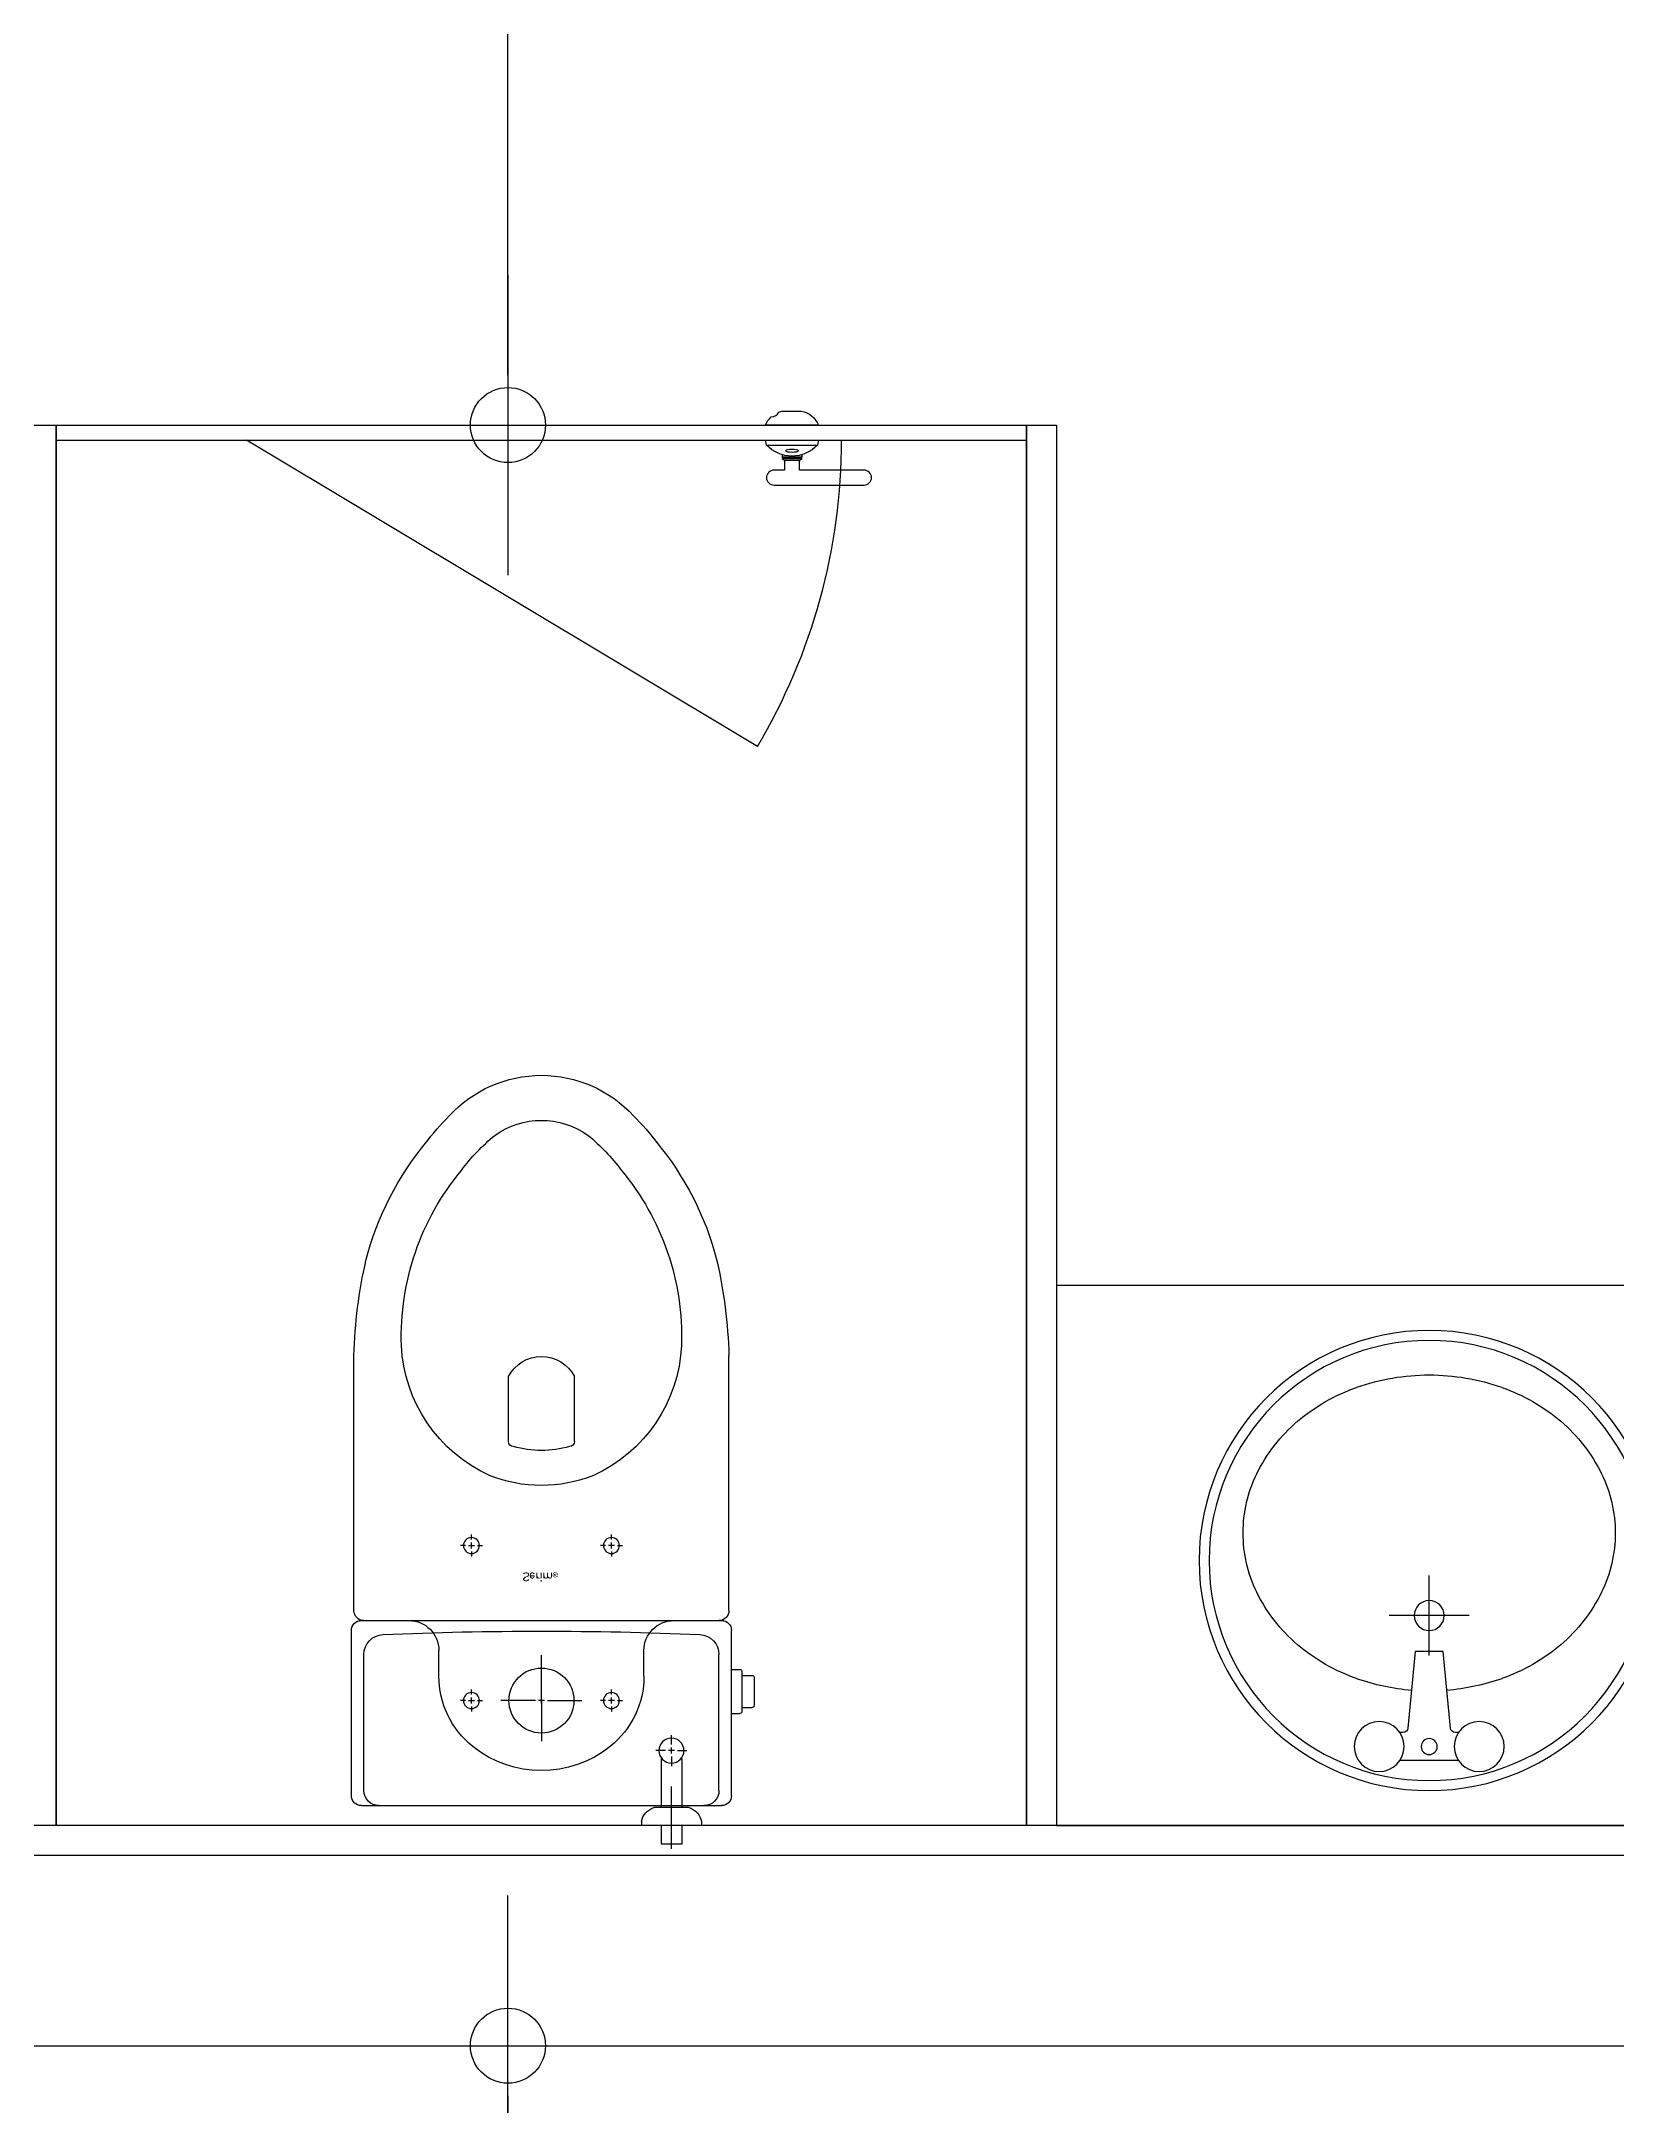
# Model space of a CAD drawing. Header units: millimetres. Extents: x 13515 to 183937, y -33900 to -660.
# Drawn here: x 121747.04 to 121771.69, y -19436.96 to -19404.66 of the extents above; entities that cross this region are included whole.
import ezdxf

# ---------------------------------------------------------------- set-up
doc = ezdxf.new("R2010")
doc.units = ezdxf.units.MM
doc.header["$LTSCALE"] = 100
doc.header["$MEASUREMENT"] = 0
doc.header["$PDSIZE"] = -10
doc.layers.get('0').update_dxf_attribs({"linetype": 'CONTINUOUS'})
doc.layers.get('Defpoints').update_dxf_attribs({"color": 171, "linetype": 'CONTINUOUS'})
doc.layers.add('ELE9', color=9, linetype='CONTINUOUS')
doc.layers.add('TOI', color=12, linetype='CONTINUOUS')
doc.styles.add('CGS', font='cgse', dxfattribs={"bigfont": 'cgs'})
doc.styles.add('DIM', font='txt.shx', dxfattribs={"height": 30})
doc.dimstyles.new('NDIM 1200', dxfattribs={"dimscale": 75, "dimtxt": 3, "dimasz": 1, "dimexe": 2, "dimexo": 2, "dimgap": 1, "dimtad": 1, "dimdec": 0, "dimdsep": 46, "dimtxsty": 'CGS', "dimblk": 'DOT0', "dimcen": 1, "dimdle": 8, "dimclrd": 256, "dimclre": 256, "dimclrt": 256, "dimadec": 0, "dimazin": 0, "dimtfac": 1, "dimtdec": 0, "dimtix": 1, "dimtmove": 2, "dimatfit": 3, "dimldrblk": 'DOT0', "dimfxl": 1, "dimtolj": 1, "dimtzin": 0, "dimlwd": -1, "dimlwe": -1, "dimarcsym": 0})

# ---------------------------------------------------------------- blocks, each defined once
blk = doc.blocks.new('A$C3F015CE3')
at = {"layer": 'TOI'}
for p, q in [((354.8, 750), (354.8, 768.6)), ((375.3, 768.6), (354.8, 768.6)), ((365, 773.2), (365, 710.9)), ((375.3, 750), (375.3, 768.6)), ((335, 746), (335, 750)), ((395, 746), (395, 750)), ((55, 730), (415, 730)), ((382.6, 732), (347.4, 732)), ((354.8, 683), (354.8, 732)), ((375.3, 683), (375.3, 732)), ((45, 720), (45, 555)), ((57.5, 715), (57.5, 579)), ((412.5, 715), (412.5, 579)), ((425, 720), (425, 555)), ((365, 681), (365, 690.5)), ((365, 681), (365, 690.5)), ((235, 631), (235, 665.5)), ((235, 626), (235, 660.5)), ((359, 675), (349.5, 675)), ((359, 675), (349.5, 675)), ((368, 675), (362, 675)), ((368, 675), (362, 675)), ((365, 678), (365, 672)), ((365, 678), (365, 672)), ((365, 669), (365, 659.5)), ((365, 669), (365, 659.5)), ((371, 675), (380.5, 675)), ((371, 675), (380.5, 675)), ((159, 625), (154, 625)), ((162, 625), (168, 625)), ((165, 631), (165, 636)), ((165, 628), (165, 622)), ((171, 625), (176, 625)), ((229, 625), (194.5, 625)), ((238, 625), (232, 625)), ((235, 628), (235, 622)), ((235, 623), (235, 617)), ((241, 625), (275.5, 625)), ((299, 625), (294, 625)), ((308, 625), (302, 625)), ((305, 631), (305, 636)), ((305, 628), (305, 622)), ((311, 625), (316, 625)), ((425, 637.9), (433.5, 637.9)), ((435.5, 595.9), (435.5, 635.9)), ((435.5, 631.9), (445.8, 631.9)), ((447.8, 601.9), (447.8, 629.9)), ((132.5, 600.6), (132.5, 575)), ((165, 619), (165, 614)), ((235, 619), (235, 584.5)), ((235, 614), (235, 579.5)), ((305, 619), (305, 614)), ((337.5, 600.6), (337.5, 575)), ((435.5, 599.9), (445.8, 599.9)), ((425, 593.9), (433.5, 593.9)), ((52.5, 545), (417.5, 545)), ((55, 545), (415, 545)), ((47.5, 535), (47.5, 280)), ((422.5, 535), (422.5, 280)), ((165, 476), (165, 481)), ((305, 476), (305, 481)), ((159, 470), (154, 470)), ((162, 470), (168, 470)), ((165, 473), (165, 467)), ((165, 464), (165, 459)), ((171, 470), (176, 470)), ((299, 470), (294, 470)), ((308, 470), (302, 470)), ((305, 473), (305, 467)), ((305, 464), (305, 459)), ((311, 470), (316, 470)), ((202, 366), (202, 301)), ((268, 366), (268, 301))]:
    blk.add_line(p, q, dxfattribs=at)
for centre, radius in [((365, 675), 12.5), ((165, 625), 8), ((305, 625), 8), ((165, 470), 8), ((305, 470), 8)]:
    blk.add_circle(centre, radius, dxfattribs=at)
for centre, radius, start, end in [((352.4, 748.9), 17.6, 189.469, 253.5331), ((377.6, 748.9), 17.6, 286.4669, 350.531), ((55, 720), 10, 90, 180), ((72.5, 715), 15, 90, 180), ((397.5, 715), 15, 0, 90), ((415, 720), 10, 0, 90), ((235, 585), 110, 51.3178, 128.6822), ((222.5, 600.6), 90, 128.6822, 180), ((247.5, 600.6), 90, 0, 51.3178), ((235, 625), 32.5, 90, 270), ((235, 625), 32.5, 270, 90), ((433.5, 635.9), 2, 0, 90), ((445.8, 629.9), 2, 0, 90), ((445.8, 601.9), 2, 270, 0), ((77.5, 579), 20, 180, 267.4985), ((392.5, 579), 20, 272.5015, 0), ((433.5, 595.9), 2, 270, 0), ((233.8, 4155.6), 3600, 267.4985, 270.0199), ((102.5, 575), 30, 270, 0), ((236.3, 4155.6), 3600, 269.9801, 272.5015), ((367.5, 575), 30, 180, 270), ((55, 555), 10, 180, 270), ((57.5, 535), 10, 90, 180), ((412.5, 535), 10, 0, 90), ((415, 555), 10, 270, 0), ((244.9, 263.3), 150, 114.336, 177.4508), ((235, 270), 140, 68.2132, 111.7868), ((225.1, 263.3), 150, 2.5492, 65.664), ((235, 274.4), 100.6, 73.8382, 106.1618), ((207, 366), 5, 90, 180), ((263, 366), 5, 0, 90), ((235, 318.2), 37.2, 207.5632, 332.4368), ((547.3, 295.1), 500, 181.7364, 192.7267), ((354.9, 261.3), 260, 178.084, 219.7652), ((115.1, 261.3), 260, 320.2348, 1.916), ((-77.3, 295.1), 500, 347.2733, 358.2636), ((354.9, 261.3), 305, 194.4886, 219.7652), ((115.1, 261.3), 305, 320.2348, 345.5114), ((315.4, 214.5), 200, 216.6852, 230.5715), ((154.6, 214.5), 200, 309.4285, 323.3148), ((315.4, 214.5), 245, 216.6852, 225.2345), ((154.6, 214.5), 245, 314.7655, 323.3148), ((235, 125), 80, 234.3409, 305.6591), ((235, 125), 125, 222.5102, 317.4898)]:
    blk.add_arc(centre, radius, start, end, dxfattribs=at)
at = {"layer": 'TOI', "style": 'DIM'}
for s, height, p in [('S', 8, (216.2, 497.2)), ('erim', 8, (222.7, 497.2)), ('㉿', 4, (246, 497.2))]:
    blk.add_text(s, height=height, dxfattribs=at).set_placement(p)
blk = doc.blocks.new('A$C154D126E')
at = {"layer": 'TOI'}
for p, q in [((259.3, 430), (200.7, 430)), ((203.8, 402), (200.7, 402)), ((216, 321), (208.8, 397.5)), ((251.2, 397.5), (244, 321)), ((259.3, 402), (256.2, 402)), ((244, 321), (216, 321)), ((230, 325), (230, 245)), ((270, 285), (190, 285))]:
    blk.add_line(p, q, dxfattribs=at)
for centre, radius in [((230, 230), 230), ((230, 230), 220), ((180, 416), 25), ((280, 416), 25), ((230, 416), 8), ((230, 285), 15)]:
    blk.add_circle(centre, radius, dxfattribs=at)
for centre, radius, start, end in [((203.8, 397), 5, 5.3909, 90), ((256.2, 397), 5, 90, 174.6091), ((230, 142.1), 218.4, 94.6377, 109.3849), ((230, 142.1), 218.4, 70.6151, 85.3623), ((219.6, 171.6), 187.1, 109.3849, 130.3466), ((240.4, 171.6), 187.1, 49.6534, 70.6151), ((203.6, 190.5), 162.4, 130.3466, 154.0053), ((256.4, 190.5), 162.4, 25.9947, 49.6534), ((178.9, 202.5), 134.9, 154.0053, 180), ((281.1, 202.5), 134.9, 0, 25.9947), ((178.9, 202.5), 134.9, 180, 205.9947), ((281.1, 202.5), 134.9, 334.0053, 0), ((203.6, 214.5), 162.4, 205.9947, 229.6534), ((256.4, 214.5), 162.4, 310.3466, 334.0053), ((219.6, 233.4), 187.1, 229.6534, 250.6151), ((240.4, 233.4), 187.1, 289.3849, 310.3466), ((230, 262.9), 218.4, 250.6151, 270), ((230, 262.9), 218.4, 270, 289.3849)]:
    blk.add_arc(centre, radius, start, end, dxfattribs=at)
blk = doc.blocks.new('DOT0')
blk.add_line((-3, 0), (3, 0))
at = {"color": 6}
blk.add_circle((0, 0), 0.75, dxfattribs=at)
blk = doc.blocks.new('*D221')
at = {"layer": 'Defpoints', "color": 0, "ltscale": 0.4, "transparency": 16777216}
for p in [(37198029.1, 55471.3), (37198230.6, 55471.3), (37198227.7, 53771.3)]:
    blk.add_point(p, dxfattribs=at)
at = {"layer": 'ELE9', "ltscale": 0.4, "transparency": 16777216}
for p, q in [((37198129.1, 55471.3), (37198330.6, 55471.3)), ((37198230.6, 53821.3), (37198230.6, 55421.3)), ((37198327.7, 53771.3), (37198330.6, 53771.3))]:
    blk.add_line(p, q, dxfattribs=at)
at = {"layer": 'ELE9', "ltscale": 0.4, "transparency": 16777216, "xscale": 50, "yscale": 50, "zscale": 50}
for p, rotation in [((37198230.6, 55471.3), 90), ((37198230.6, 53771.3), 270)]:
    blk.add_blockref('DOT0', p, dxfattribs=dict(at, rotation=rotation))
at = {"layer": 'ELE9', "ltscale": 0.4, "transparency": 16777216, "insert": (37198105.6, 54621.3), "char_height": 150, "attachment_point": 5, "rotation": 90, "style": 'CGS'}
blk.add_mtext('\\A1;1700', dxfattribs=at)
blk = doc.blocks.new('*D222')
at = {"layer": 'Defpoints', "color": 0, "ltscale": 0.4, "transparency": 16777216}
for p in [(37198230.6, 52151.3), (37198230.6, 51241.3), (37198230.6, 51241.3)]:
    blk.add_point(p, dxfattribs=at)
at = {"layer": 'ELE9', "ltscale": 0.4, "transparency": 16777216}
for p, q in [((37198330.6, 52151.3), (37198330.6, 52151.3)), ((37198230.6, 52101.3), (37198230.6, 51291.3)), ((37198330.6, 51241.3), (37198330.6, 51241.3))]:
    blk.add_line(p, q, dxfattribs=at)
at = {"layer": 'ELE9', "ltscale": 0.4, "transparency": 16777216, "xscale": 50, "yscale": 50, "zscale": 50}
for p, rotation in [((37198230.6, 52151.3), 90), ((37198230.6, 51241.3), 270)]:
    blk.add_blockref('DOT0', p, dxfattribs=dict(at, rotation=rotation))
at = {"layer": 'ELE9', "ltscale": 0.4, "transparency": 16777216, "insert": (37198105.6, 51696.3), "char_height": 150, "attachment_point": 5, "rotation": 90, "style": 'CGS'}
blk.add_mtext('\\A1;910', dxfattribs=at)
blk = doc.blocks.new('FGHJ')
at = {"layer": 'ELE9'}
for p, q in [((37198480, 53450.1), (37197969.2, 53756.3)), ((37198489.1, 53751.3), (37198540.1, 53751.3)), ((37198524.6, 53737.8), (37198504.6, 53737.8)), ((37198522.1, 53736.3), (37198524.6, 53737.8)), ((37198524.6, 53739.3), (37198524.6, 53741.8)), ((37198522.1, 53726.3), (37198522.1, 53736.3)), ((37198574.8, 53726.3), (37198522.1, 53726.3))]:
    blk.add_line(p, q, dxfattribs=at)
at = {"layer": 'ELE9', "ltscale": 0.1}
blk.add_lwpolyline([(37200324.1, 53426.3), (37200324.1, 52371.3), (37195669.1, 52371.3), (37195669.1, 53876.3), (37195570.1, 53876.3)], dxfattribs=at)
blk.add_lwpolyline([(37202554.1, 51241.3), (37195639.1, 51241.3), (37195639.1, 52151.3), (37200354.1, 52151.3), (37200354.1, 51991.3), (37200544.1, 51991.3), (37200544.1, 53426.3), (37200354.1, 53426.3), (37200354.1, 52341.3), (37195639.1, 52341.3), (37195639.1, 53846.3), (37195449.1, 53846.3), (37195449.1, 51051.3), (37196559.1, 51051.3), (37196559.1, 49836.3), (37195449.1, 49836.3), (37195449.1, 49096.3), (37195639.1, 49096.3), (37195639.1, 49646.3), (37196749.1, 49646.3), (37196749.1, 51051.3), (37202554.1, 51051.3)], close=True, dxfattribs=at)
at = {"layer": 'ELE9'}
for points in [[(37198488.1, 53771.3, -0.106445), (37198493.9, 53779.5, 0.296117), (37198501.5, 53784.2, -0.043036), (37198505.4, 53785.3), (37198523.9, 53785.3, -0.249566), (37198541.1, 53771.3)], [(37198541.1, 53756.3), (37198540.1, 53751.3, -0.431373), (37198489.1, 53751.3), (37198488.1, 53756.3)]]:
    blk.add_lwpolyline(points, format="xyb", close=True, dxfattribs=at)
for points in [[(37197749.1, 53771.3), (37197779.1, 53771.3), (37197779.1, 52371.3), (37197749.1, 52371.3)], [(37197779.1, 52371.3), (37197779.1, 53771.3), (37198749.1, 53771.3), (37198749.1, 52371.3)], [(37198749.1, 53771.3), (37198779.1, 53771.3), (37198779.1, 52371.3), (37198749.1, 52371.3)], [(37197779.1, 52371.3), (37197779.1, 53756.3), (37198749.1, 53756.3), (37198749.1, 52371.3)], [(37200324.1, 52911.3), (37198779.1, 52911.3), (37198779.1, 52371.3), (37200324.1, 52371.3)]]:
    blk.add_lwpolyline(points, close=True, dxfattribs=at)
blk.add_lwpolyline([(37198504.6, 53741.8), (37198504.6, 53739.3), (37198524.6, 53739.3), (37198504.6, 53739.3), (37198504.6, 53737.8), (37198507.1, 53736.3), (37198522.1, 53736.3), (37198507.1, 53736.3), (37198507.1, 53726.3), (37198496.6, 53726.3, 1), (37198496.6, 53711.3), (37198586.6, 53711.3, 1), (37198586.6, 53726.3), (37198574.1, 53726.3)], format="xyb", dxfattribs=at)
blk.add_arc((37197964.1, 53756.3), 600, 329.3096, 0, dxfattribs=at)
at = {"layer": 'ELE9', "extrusion": (0, 0, -1)}
blk.add_ellipse((37198514.6, 53745.6), major_axis=(6.5, 0), ratio=0.193008, dxfattribs=at)
at = {"layer": 'ELE9', "ltscale": 0.1, "xscale": -1, "rotation": 180}
for name, p in [('A$C3F015CE3', (37198029.1, 53121.3)), ('A$C154D126E', (37198921.6, 52866.3))]:
    blk.add_blockref(name, p, dxfattribs=at)
at = {"layer": 'ELE9', "ltscale": 0.4}
for base, p1, p2, picture, middle in [((37198230.6, 55471.3), (37198227.7, 53771.3), (37198029.1, 55471.3), '*D221', (37198105.6, 54621.3)), ((37198230.6, 51241.3), (37198230.6, 52151.3), (37198230.6, 51241.3), '*D222', (37198105.6, 51696.3))]:
    dim = blk.add_linear_dim(base=base, p1=p1, p2=p2, angle=270, dimstyle='NDIM 1200', override={"dimscale": 50, "dimclrd": 256, "dimclre": 256, "dimclrt": 256}, dxfattribs=at)
    dim.commit()
    dim.dimension.update_dxf_attribs({"geometry": picture, "text_midpoint": middle})

msp = doc.modelspace()

# ---------------------------------------------------------------- block references
at = {"xscale": 0.01565102769230769, "yscale": 0.01565102769230769, "zscale": 0.01565102769230769}
msp.add_blockref('FGHJ', (-460436.194, -20252.242), dxfattribs=at)

doc.saveas('drawing.dxf')
